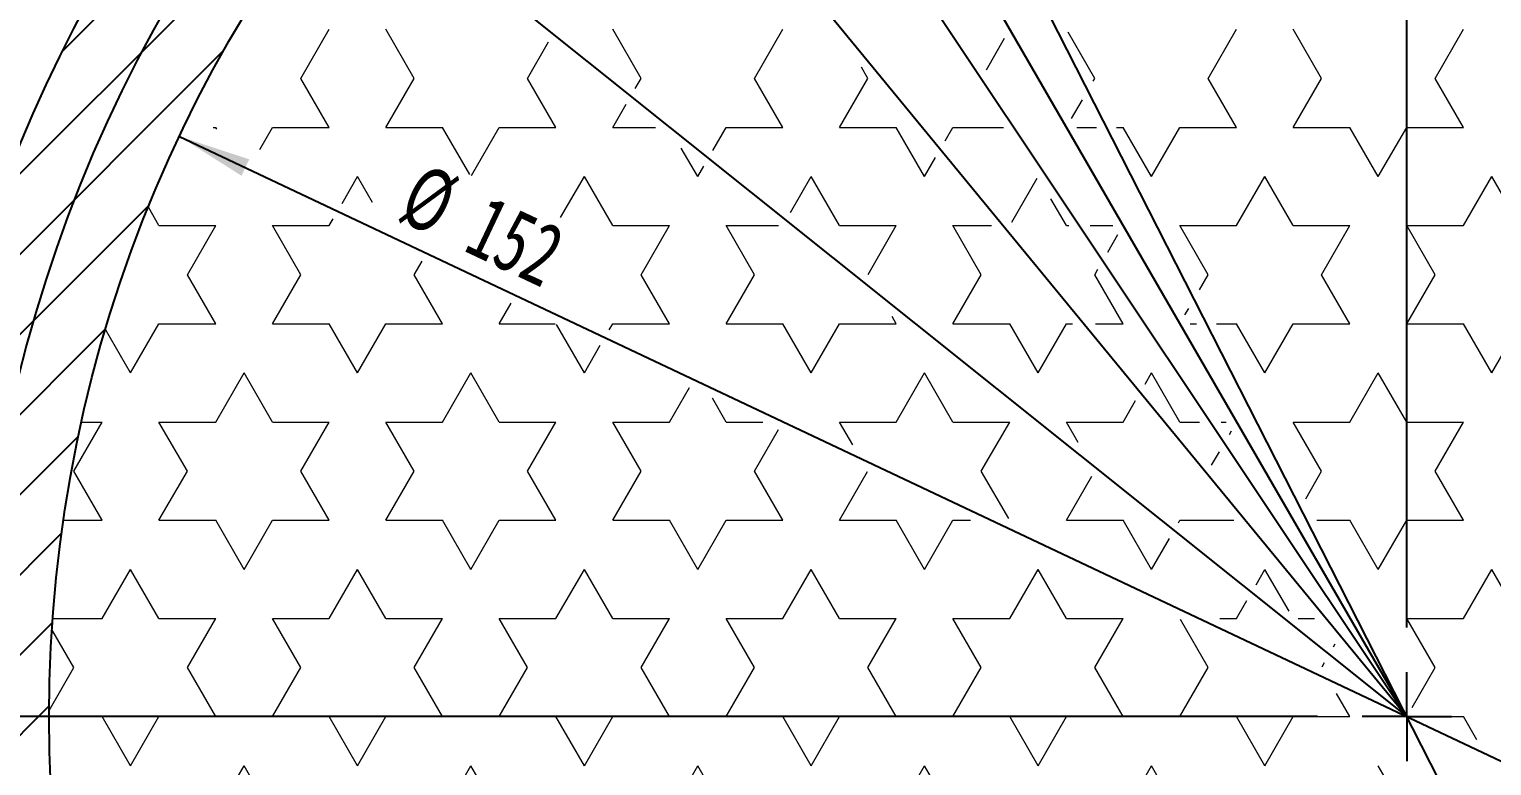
# Model space of a CAD drawing. Header units: millimetres. Extents: x 0 to 841, y 0 to 594.
# Drawn here: x 556.7 to 638.6, y 383.8 to 425.1 of the extents above; entities that cross this region are included whole.
import ezdxf

# ---------------------------------------------------------------- set-up
doc = ezdxf.new("R2010")
doc.units = ezdxf.units.MM
doc.layers.add('10', color=7, linetype='Continuous')
doc.styles.add('SLDTEXTSTYLE0', font='TXT', dxfattribs={"width": 0.7})
doc.dimstyles.new('SLDDIMSTYLE1', dxfattribs={"dimtxt": 3.5, "dimasz": 4.08, "dimexe": 0, "dimexo": 0.0625, "dimgap": 0.875, "dimtad": 2, "dimrnd": 1e-09, "dimzin": 12, "dimdsep": 46, "dimtxsty": 'SLDTEXTSTYLE0', "dimblk1": 'NONE', "dimsah": 1, "dimcen": 0, "dimadec": 0, "dimazin": 3, "dimtfac": 1, "dimtmove": 0, "dimatfit": 3, "dimldrblk": 'NONE', "dimfxl": 1, "dimfrac": 2, "dimtolj": 1, "dimtzin": 12, "dimarcsym": 0})
doc.dimstyles.new('SLDDIMSTYLE2', dxfattribs={"dimtxt": 3.5, "dimasz": 4.08, "dimexe": 0, "dimexo": 0.0625, "dimgap": 0.875, "dimtad": 2, "dimrnd": 1e-09, "dimzin": 12, "dimdsep": 46, "dimtxsty": 'SLDTEXTSTYLE0', "dimsah": 1, "dimcen": 0, "dimadec": 0, "dimazin": 3, "dimtfac": 1, "dimtofl": 0, "dimtmove": 0, "dimatfit": 3, "dimfxl": 1, "dimfrac": 2, "dimtolj": 1, "dimtzin": 12, "dimarcsym": 0})
doc.dimstyles.new('SLDDIMSTYLE7', dxfattribs={"dimtxt": 3.5, "dimasz": 4.08, "dimexe": 0, "dimexo": 0.0625, "dimgap": 0.875, "dimtad": 2, "dimrnd": 1e-09, "dimzin": 12, "dimdsep": 46, "dimtxsty": 'SLDTEXTSTYLE0', "dimsah": 1, "dimcen": 0, "dimadec": 0, "dimazin": 3, "dimtfac": 1, "dimtmove": 0, "dimatfit": 3, "dimfxl": 1, "dimfrac": 2, "dimtolj": 1, "dimtzin": 12, "dimarcsym": 0})
doc.dimstyles.new('SLDDIMSTYLE8', dxfattribs={"dimtxt": 3.5, "dimasz": 4.08, "dimexe": 0, "dimexo": 0.0625, "dimgap": 0.875, "dimtad": 2, "dimdec": 4, "dimzin": 12, "dimdsep": 46, "dimtxsty": 'SLDTEXTSTYLE0', "dimsah": 1, "dimcen": 0.09, "dimazin": 3, "dimtfac": 1, "dimtofl": 0, "dimtmove": 0, "dimatfit": 3, "dimfxl": 1, "dimfrac": 2, "dimtolj": 1, "dimtzin": 12, "dimarcsym": 0})

# ---------------------------------------------------------------- blocks, each defined once
blk = doc.blocks.new('SW_HATCH_5')
at = {"color": 0, "linetype": 'Continuous', "lineweight": 18}
for p, q in [((-87.3125000154, -35.7451985501), (-85.7250000154, -32.9955678931)), ((-80.9625000071, -35.7451985497), (-82.5500000071, -32.9955678927)), ((-68.2625000047, -35.7451985484), (-69.85000000470001, -32.9955678913)), ((-61.91250001069999, -35.74519855280001), (-60.32500001069999, -32.9955678958)), ((-48.9323899124, -35.2600336364), (-47.9136751401, -33.4955678924)), ((-42.8625, -35.7451985456), (-44.3516469818, -33.1659203132)), ((-36.5125000059, -35.7451985556), (-34.9250000059, -32.9955678986)), ((-30.1624999976, -35.7451985442), (-31.7499999976, -32.9955678872)), ((-23.8125000036, -35.7451985569), (-22.2250000036, -32.9955678999)), ((-74.612500013, -35.7451985515), (-73.4365725457, -33.7084324321)), ((-55.5625000024, -35.745198547), (-55.9227380183, -35.1212480006)), ((-85.7250000083, -38.4948292074), (-87.3125000083, -35.7451985504)), ((-82.5500000142, -38.4948292078), (-80.9625000142, -35.7451985508)), ((-73.0250000059, -38.4948292061), (-74.6125000059, -35.745198549)), ((-68.5868414617, -36.3069744223), (-68.2625000119, -35.74519855219999)), ((-60.3250000036, -38.4948292047), (-61.91250000359999, -35.7451985477)), ((-57.1500000095, -38.4948292105), (-55.5625000095, -35.7451985535)), ((-42.9559816201, -35.9071134581), (-42.8625000071, -35.7451985549)), ((-34.9249999988, -38.4948292019), (-36.5124999988, -35.7451985449)), ((-31.7500000047, -38.4948292133), (-30.1625000047, -35.7451985563)), ((-22.2249999964, -38.4948292006), (-23.8124999964, -35.7451985436)), ((-69.8500000119, -38.4948292092), (-69.09260045010001, -37.1829746866)), ((-44.1613248701, -37.9948292078), (-43.5522802075, -36.9399329081)), ((-92.2198304594, -38.4948292078), (-92.075, -38.4948292078)), ((-92.02059445350001, -38.5890623953), (-92.0750000095, -38.4948292081)), ((-89.6120963308, -39.7282162053), (-88.90000001540001, -38.4948292071)), ((-88.9, -38.4948292078), (-85.725, -38.4948292078)), ((-82.55, -38.4948292078), (-79.375, -38.4948292078)), ((-77.8483305911, -41.1390982016), (-79.3750000071, -38.4948292067)), ((-77.7527654794, -41.1842978885), (-76.20000001300001, -38.4948292085)), ((-76.2, -38.4948292078), (-73.025, -38.4948292078)), ((-69.85, -38.4948292078), (-67.4524824099, -38.4948292078)), ((-64.2428693661, -39.7815166769), (-63.5000000107, -38.4948292099)), ((-63.5, -38.4948292078), (-60.325, -38.4948292078)), ((-57.15, -38.4948292078), (-53.975, -38.4948292078)), ((-52.3875000024, -41.244459861), (-53.97500000239999, -38.494829204)), ((-51.2364162938, -39.2507243909), (-50.8000000083, -38.4948292112)), ((-50.8, -38.4948292078), (-47.9792203525, -38.4948292078)), ((-43.87264973560001, -38.4948292078), (-42.7606122032, -38.4948292078)), ((-41.6384585391, -38.4948292078), (-41.275, -38.4948292078)), ((-39.6875, -41.2444598596), (-41.275, -38.4948292026)), ((-39.6875000059, -41.2444598696), (-38.1000000059, -38.4948292126)), ((-38.1, -38.4948292078), (-34.925, -38.4948292078)), ((-31.75, -38.4948292078), (-28.575, -38.4948292078)), ((-26.9874999976, -41.2444598583), (-28.5749999976, -38.4948292013)), ((-26.9875000036, -41.244459871), (-25.4000000036, -38.494829214)), ((-25.4, -38.4948292078), (-22.225, -38.4948292078)), ((-65.0875000047, -41.2444598624), (-66.0078962244, -39.6502868469)), ((-65.0875000107, -41.2444598669), (-64.7486283545, -40.6575169412)), ((-52.3875000083, -41.2444598682), (-51.7705647038, -40.1758965759)), ((-85.0044290548, -42.7460250097), (-84.1375000142, -41.2444598648)), ((-83.3013951017, -42.6926360431), (-84.1375000083, -41.2444598644)), ((-72.7648264862, -43.54345675810001), (-71.4375000119, -41.2444598662)), ((-69.8500000059, -43.9940905201), (-71.4375000059, -41.2444598631)), ((-59.8988972705, -43.25605893149999), (-58.7375000095, -41.2444598676)), ((-57.1500000036, -43.9940905187), (-58.7375000036, -41.2444598617)), ((-47.5073462225, -43.7903081933), (-46.0886591634, -41.3330701269)), ((-34.9250000047, -43.9940905273), (-33.3375000047, -41.24445987030001)), ((-31.7499999988, -43.99409051600001), (-33.3374999988, -41.244459859)), ((-22.2250000024, -43.9940905287), (-20.6375000024, -41.2444598717)), ((-19.0499999964, -43.9940905146), (-20.6374999964, -41.2444598576)), ((-44.4500000012, -43.99409051729999), (-45.3207453397, -42.4859153507)), ((-95.25000001069999, -43.9940905228), (-95.8438288772, -42.965548755)), ((-95.25, -43.99409052319999), (-92.075, -43.99409052319999)), ((-93.66250001540001, -46.7437211782), (-92.07500001540001, -43.9940905211)), ((-88.9, -43.99409052319999), (-85.725, -43.99409052319999)), ((-87.31250000950001, -46.7437211792), (-88.9000000095, -43.9940905221)), ((-85.7250000142, -43.9940905218), (-85.506106782, -43.6149563222)), ((-69.85, -43.99409052319999), (-66.675, -43.99409052319999)), ((-68.2625000107, -46.7437211809), (-66.6750000107, -43.99409052390001)), ((-63.5, -43.99409052319999), (-60.5771486392, -43.99409052319999)), ((-61.9125000047, -46.7437211764), (-63.50000000470001, -43.9940905194)), ((-57.15, -43.99409052319999), (-53.975, -43.99409052319999)), ((-55.554925175, -46.7306011861), (-53.9750000083, -43.9940905253)), ((-50.8, -43.99409052319999), (-48.6340849306, -43.99409052319999)), ((-49.2125000024, -46.743721175), (-50.8000000024, -43.994090518)), ((-44.45, -43.99409052319999), (-44.3161451211, -43.99409052319999)), ((-43.11460719270001, -43.99409052319999), (-41.8523502731, -43.99409052319999)), ((-38.1, -43.99409052319999), (-34.925, -43.99409052319999)), ((-36.5125, -46.7437211737), (-38.1, -43.9940905167)), ((-31.75, -43.99409052319999), (-28.575, -43.99409052319999)), ((-30.1625000036, -46.743721185), (-28.5750000036, -43.994090528)), ((-25.4, -43.99409052319999), (-22.225, -43.99409052319999)), ((-23.8124999976, -46.74372117229999), (-25.3999999976, -43.99409051529999)), ((-42.129151593, -45.47352447279999), (-41.5636751385, -44.49409052319999)), ((-80.962500013, -46.7437211795), (-80.5181677888, -45.9741151917)), ((-42.8625000059, -46.74372118359999), (-42.6870400038, -46.43981554520001)), ((-92.0750000107, -49.4933518369), (-93.6625000107, -46.7437211798)), ((-88.9000000142, -49.4933518359), (-87.3125000142, -46.7437211788)), ((-79.3750000083, -49.4933518355), (-80.9625000083, -46.7437211785)), ((-66.6750000059, -49.4933518341), (-68.2625000059, -46.7437211771)), ((-63.5000000095, -49.4933518386), (-61.9125000095, -46.7437211816)), ((-50.8000000071, -49.49335184), (-49.2125000071, -46.74372118300001)), ((-41.2750000012, -49.49335183140001), (-42.8625000012, -46.74372117439999)), ((-37.0046046488, -47.5960714305), (-36.51250000469999, -46.7437211843)), ((-28.5749999988, -49.49335183), (-30.1624999988, -46.743721173)), ((-25.4000000024, -49.49335184270001), (-23.8125000024, -46.7437211857)), ((-76.2000000119, -49.4933518372), (-75.53022879560001, -48.3332740612)), ((-53.97500000359999, -49.49335183270001), (-54.2094012318, -49.087356996)), ((-37.8113248686, -48.9933518386), (-37.6009032363, -48.6288908804)), ((-96.8375000119, -52.2429824946), (-98.2420777657, -49.8101824617)), ((-96.83750001540001, -52.2429824922), (-95.2500000154, -49.4933518352)), ((-95.25, -49.4933518386), (-92.075, -49.4933518386)), ((-88.9, -49.4933518386), (-85.725, -49.4933518386)), ((-84.1375000095, -52.2429824932), (-85.7250000095, -49.4933518362)), ((-84.13750001300001, -52.2429824936), (-82.550000013, -49.4933518365)), ((-82.55, -49.4933518386), (-79.375, -49.4933518386)), ((-76.2, -49.4933518386), (-73.0774914002, -49.4933518386)), ((-71.4375000071, -52.24298249180001), (-73.00528161310001, -49.5275050951)), ((-70.0406120752, -49.8235016183), (-69.8500000107, -49.4933518379)), ((-69.85, -49.4933518386), (-66.675, -49.4933518386)), ((-63.5, -49.4933518386), (-60.325, -49.4933518386)), ((-58.7375000047, -52.2429824904), (-60.3250000047, -49.4933518334)), ((-58.7375000083, -52.2429824963), (-57.1500000083, -49.4933518393)), ((-57.15, -49.4933518386), (-53.975, -49.4933518386)), ((-50.8, -49.4933518386), (-47.625, -49.4933518386)), ((-46.03750000239999, -52.2429824891), (-47.6250000024, -49.4933518321)), ((-46.0375000059, -52.24298249770001), (-44.4500000059, -49.49335184069999)), ((-44.45, -49.4933518386), (-44.1166816448, -49.4933518386)), ((-42.8225446419, -49.4933518386), (-41.275, -49.4933518386)), ((-37.522649734, -49.4933518386), (-37.1607670795, -49.4933518386)), ((-36.0386134154, -49.4933518386), (-34.925, -49.4933518386)), ((-33.3375, -52.2429824877), (-34.925, -49.4933518307)), ((-33.3375000036, -52.24298249899999), (-31.7500000036, -49.493351842)), ((-31.75, -49.4933518386), (-28.575, -49.4933518386)), ((-25.4, -49.4933518386), (-22.225, -49.4933518386)), ((-20.6374999976, -52.2429824863), (-22.2249999976, -49.4933518293)), ((-20.6375000012, -52.2429825004), (-19.0500000012, -49.4933518434)), ((-71.43750001069999, -52.2429824949), (-70.54228980239999, -50.69243293069999)), ((-92.0750000142, -54.9926131499), (-90.4875000142, -52.2429824929)), ((-88.9000000107, -54.9926131509), (-90.4875000107, -52.2429824939)), ((-79.3750000119, -54.9926131513), (-77.7875000119, -52.2429824942)), ((-76.2000000083, -54.9926131495), (-77.7875000083, -52.2429824925)), ((-53.9750000071, -54.992613154), (-52.3875000071, -52.242982497)), ((-50.8000000036, -54.9926131468), (-52.3875000036, -52.24298248979999)), ((-40.04920608, -52.86947579810001), (-39.6875000047, -52.2429824984)), ((-38.1000000012, -54.9926131454), (-39.6875000012, -52.2429824884)), ((-28.5750000024, -54.9926131567), (-26.9875000024, -52.24298249970001)), ((-25.3999999988, -54.992613144), (-26.9874999988, -52.242982487)), ((-66.6750000095, -54.9926131526), (-65.5543508092, -53.0515918003)), ((-63.5000000059, -54.99261314810001), (-64.26990421010001, -53.6590999496)), ((-41.2750000047, -54.9926131554), (-40.5833544901, -53.79464798310001)), ((-100.0125000154, -57.7422438062), (-98.42500001540002, -54.9926131492)), ((-99.5877558959, -54.992613154), (-98.425, -54.992613154)), ((-95.25, -54.992613154), (-92.075, -54.992613154)), ((-93.66250001190001, -57.74224380859999), (-95.2500000119, -54.9926131516)), ((-88.9, -54.992613154), (-85.725, -54.992613154)), ((-87.31250001299999, -57.7422438076), (-85.725000013, -54.99261315060001)), ((-82.55, -54.992613154), (-79.375, -54.992613154)), ((-80.9625000095, -57.7422438072), (-82.5500000095, -54.99261315020001)), ((-76.2, -54.992613154), (-73.025, -54.992613154)), ((-74.6125000107, -57.74224380899999), (-73.0250000107, -54.9926131519)), ((-68.2625000071, -57.7422438058), (-69.85000000710001, -54.9926131488)), ((-69.85, -54.992613154), (-66.675, -54.992613154)), ((-63.5, -54.992613154), (-61.4504745413, -54.992613154)), ((-61.9125000083, -57.7422438103), (-60.56641181600001, -55.4107506698)), ((-56.413114995, -56.2689354237), (-57.1500000047, -54.9926131475)), ((-57.15, -54.992613154), (-53.975, -54.992613154)), ((-50.8, -54.992613154), (-47.625, -54.992613154)), ((-49.2125000059, -57.7422438117), (-47.6250000059, -54.9926131547)), ((-43.7845787125, -56.1451566286), (-44.4500000024, -54.9926131461)), ((-44.45, -54.992613154), (-41.275, -54.992613154)), ((-38.1, -54.992613154), (-36.9899946584, -54.992613154)), ((-35.7884567299, -54.992613154), (-35.5023502716, -54.992613154)), ((-35.3259132737, -55.6870153093), (-35.213675137, -55.492613154)), ((-30.1625, -57.7422438017), (-31.75, -54.9926131447)), ((-31.75, -54.992613154), (-28.575, -54.992613154)), ((-25.4, -54.992613154), (-22.225, -54.992613154)), ((-23.8125000012, -57.7422438144), (-22.2250000012, -54.9926131574)), ((-36.3201360087, -57.4090596005), (-35.8838016844, -56.6533063817)), ((-98.42500001299999, -60.4918744663), (-100.012500013, -57.7422438093)), ((-95.2500000142, -60.4918744639), (-93.6625000142, -57.74224380689999)), ((-85.7250000107, -60.4918744649), (-87.31250001069999, -57.7422438079)), ((-82.5500000119, -60.4918744653), (-80.96250001189999, -57.7422438083)), ((-73.0250000083, -60.4918744635), (-74.6125000083, -57.7422438065)), ((-69.8500000095, -60.4918744667), (-68.2625000095, -57.7422438096)), ((-60.3250000059, -60.4918744622), (-61.9125000059, -57.7422438052)), ((-57.1500000071, -60.491874468), (-55.57847282279999, -57.7699095393)), ((-47.677737592, -60.40053027819999), (-49.2125000036, -57.7422438038)), ((-44.4500000047, -60.4918744694), (-43.0287678766, -58.0302282141)), ((-31.0532276775, -59.2850294029), (-30.1625000024, -57.7422438138)), ((-22.2249999988, -60.49187445810001), (-23.8124999988, -57.7422438011)), ((-100.5999501326, -60.4918744694), (-98.425, -60.4918744694)), ((-95.25, -60.4918744694), (-92.075, -60.4918744694)), ((-90.48750001190001, -63.2415051226), (-92.0750000119, -60.49187446560001)), ((-90.48750001299999, -63.2415051216), (-88.900000013, -60.4918744646)), ((-88.9, -60.4918744694), (-85.725, -60.4918744694)), ((-82.55, -60.4918744694), (-79.375, -60.4918744694)), ((-77.7875000095, -63.2415051212), (-79.3750000095, -60.4918744642)), ((-77.7875000107, -63.241505123), (-76.2000000107, -60.49187446600001)), ((-76.2, -60.4918744694), (-73.025, -60.4918744694)), ((-69.85, -60.4918744694), (-66.675, -60.4918744694)), ((-65.0875000071, -63.2415051199), (-66.6750000071, -60.4918744629)), ((-65.0875000083, -63.24150512439999), (-63.5000000083, -60.49187446729999)), ((-63.5, -60.4918744694), (-60.325, -60.4918744694)), ((-57.15, -60.4918744694), (-53.975, -60.4918744694)), ((-52.3875000047, -63.2415051185), (-53.9750000047, -60.4918744615)), ((-52.3875000059, -63.24150512569999), (-50.8000000059, -60.4918744687)), ((-50.8, -60.4918744694), (-49.8234576823, -60.4918744694)), ((-44.45, -60.4918744694), (-41.275, -60.4918744694)), ((-39.6875000024, -63.2415051171), (-41.2750000024, -60.4918744601)), ((-38.1790367926, -60.6287702043), (-38.1000000036, -60.4918744701)), ((-38.1, -60.4918744694), (-35.0818750731, -60.4918744694)), ((-30.4387682917, -60.4918744694), (-28.575, -60.4918744694)), ((-26.9875, -63.2415051158), (-28.575, -60.4918744588)), ((-26.9875000012, -63.2415051285), (-25.4000000012, -60.4918744715)), ((-25.4, -60.4918744694), (-22.225, -60.4918744694)), ((-39.6875000036, -63.2415051271), (-38.684795781, -61.50477046859999)), ((-98.4250000142, -65.991135778), (-96.8375000142, -63.2415051209)), ((-95.25000001299999, -65.9911357803), (-96.837500013, -63.2415051233)), ((-85.7250000119, -65.99113577930001), (-84.1375000119, -63.2415051223)), ((-82.5500000107, -65.9911357789), (-84.1375000107, -63.2415051219)), ((-73.0250000095, -65.99113578069999), (-71.4375000095, -63.2415051237)), ((-69.8500000083, -65.99113577760001), (-71.4375000083, -63.2415051206)), ((-60.3250000071, -65.9911357821), (-58.7375000071, -63.241505125)), ((-57.1500000059, -65.9911357762), (-58.7375000059, -63.2415051192)), ((-47.62500000470001, -65.9911357834), (-46.0375000047, -63.2415051264)), ((-44.4500000036, -65.9911357748), (-46.03750000359999, -63.2415051178)), ((-33.835064697, -64.1033124589), (-33.3375000024, -63.2415051278)), ((-31.98608372, -65.5822267777), (-33.3375000012, -63.24150511649999)), ((-22.225, -65.9911357862), (-20.6375, -63.2415051292)), ((-19.0499999988, -65.9911357721), (-20.6374999988, -63.2415051151)), ((-34.9250000024, -65.9911357848), (-34.3408236854, -64.9793127232)), ((-101.2007791846, -65.9911357848), (-98.425, -65.9911357848)), ((-95.25, -65.9911357848), (-92.075, -65.9911357848)), ((-93.662500013, -68.7407664357), (-92.075000013, -65.9911357786)), ((-88.9, -65.9911357848), (-85.725, -65.9911357848)), ((-87.3125000119, -68.7407664366), (-88.9000000119, -65.9911357796)), ((-82.55, -65.9911357848), (-79.375, -65.9911357848)), ((-80.9625000107, -68.740766437), (-79.37500001069999, -65.99113578)), ((-76.2, -65.9911357848), (-73.025, -65.9911357848)), ((-74.6125000095, -68.7407664353), (-76.2000000095, -65.9911357783)), ((-69.85, -65.9911357848), (-66.675, -65.9911357848)), ((-68.2625000083, -68.7407664384), (-66.6750000083, -65.9911357814)), ((-63.5, -65.9911357848), (-60.325, -65.9911357848)), ((-61.9125000071, -68.7407664339), (-63.5000000071, -65.9911357769)), ((-57.15, -65.9911357848), (-53.975, -65.9911357848)), ((-55.5625000059, -68.7407664398), (-53.9750000059, -65.9911357827)), ((-50.8, -65.9911357848), (-47.625, -65.9911357848)), ((-49.2125000047, -68.7407664325), (-50.8000000047, -65.9911357755)), ((-44.45, -65.9911357848), (-41.275, -65.9911357848)), ((-42.8625000036, -68.74076644109999), (-41.2750000036, -65.9911357841)), ((-36.5125000024, -68.7407664312), (-38.063772001, -66.0538845131)), ((-35.8575928946, -65.9911357848), (-34.925, -65.9911357848)), ((-31.4748539848, -65.9911357848), (-30.5644717873, -65.9911357848)), ((-25.4, -65.9911357848), (-22.225, -65.9911357848)), ((-23.8125, -68.74076642979999), (-25.4, -65.99113577279999)), ((-100.0125000142, -68.74076643800001), (-101.2430947789, -66.6093137821)), ((-29.4910926014, -67.5778547135), (-29.3961442763, -67.4133993903)), ((-101.3992042271, -71.1426085867), (-100.0125000142, -68.740766435)), ((-92.075000013, -71.49039709430001), (-93.662500013, -68.7407664373)), ((-88.9000000119, -71.4903970934), (-87.3125000119, -68.7407664363)), ((-79.37500001069999, -71.490397093), (-80.9625000107, -68.740766436)), ((-76.2000000095, -71.4903970947), (-74.6125000095, -68.7407664377)), ((-66.6750000083, -71.4903970916), (-68.2625000083, -68.7407664346)), ((-63.5000000071, -71.4903970961), (-61.9125000071, -68.7407664391)), ((-53.9750000059, -71.4903970902), (-55.5625000059, -68.7407664332)), ((-50.8000000047, -71.4903970975), (-49.2125000047, -68.7407664404)), ((-41.2750000036, -71.4903970889), (-42.8625000036, -68.7407664319)), ((-38.10000000239999, -71.4903970988), (-36.5125000024, -68.7407664418)), ((-30.1371001296, -68.6967725744), (-29.9968515898, -68.45385497779999)), ((-25.1018507063, -70.97398737520001), (-23.8125, -68.7407664432)), ((-28.5750000012, -71.4903970875), (-29.328394598, -70.1854793677)), ((-101.4, -71.4903971002), (-98.425, -71.4903971002)), ((-96.8375000142, -74.240027752), (-98.4250000142, -71.490397095)), ((-96.837500013, -74.2400277497), (-95.25000001299999, -71.49039709270001)), ((-95.25, -71.4903971002), (-92.075, -71.4903971002)), ((-88.9, -71.4903971002), (-85.725, -71.4903971002)), ((-84.1375000119, -74.2400277507), (-85.7250000119, -71.4903970937)), ((-84.1375000107, -74.2400277511), (-82.5500000107, -71.490397094)), ((-82.55, -71.4903971002), (-79.375, -71.4903971002)), ((-76.2, -71.4903971002), (-73.025, -71.4903971002)), ((-71.4375000095, -74.2400277493), (-73.0250000095, -71.4903970923)), ((-71.4375000083, -74.2400277524), (-69.8500000083, -71.4903970954)), ((-69.85, -71.4903971002), (-66.675, -71.4903971002)), ((-63.5, -71.4903971002), (-60.325, -71.4903971002)), ((-58.7375000071, -74.2400277479), (-60.3250000071, -71.4903970909)), ((-58.7375000059, -74.2400277538), (-57.1500000059, -71.49039709680001)), ((-57.15, -71.4903971002), (-53.975, -71.4903971002)), ((-50.8, -71.4903971002), (-47.625, -71.4903971002)), ((-46.0375000047, -74.24002774659999), (-47.62500000470001, -71.4903970896)), ((-46.03750000359999, -74.2400277552), (-44.4500000036, -71.4903970981)), ((-44.45, -71.4903971002), (-41.275, -71.4903971002)), ((-38.1, -71.4903971002), (-34.925, -71.4903971002)), ((-33.3375000024, -74.24002774520001), (-34.9250000024, -71.4903970882)), ((-33.3375000012, -74.2400277565), (-31.7500000012, -71.4903970995)), ((-31.75, -71.4903971002), (-28.575, -71.4903971002)), ((-24.2305760356, -71.4903971002), (-22.225, -71.4903971002)), ((-21.4716053829, -72.7953148418), (-22.225, -71.4903970868)), ((-92.0750000119, -76.9896584074), (-90.48750001190001, -74.2400277504)), ((-88.900000013, -76.9896584084), (-90.48750001299999, -74.2400277514)), ((-79.3750000095, -76.9896584088), (-77.7875000095, -74.2400277517)), ((-76.2000000107, -76.989658407), (-77.7875000107, -74.24002775)), ((-66.6750000071, -76.9896584101), (-65.0875000071, -74.24002775310001)), ((-63.5000000083, -76.98965840560001), (-65.0875000083, -74.2400277486)), ((-53.9750000047, -76.9896584115), (-52.3875000047, -74.2400277545)), ((-50.8000000059, -76.9896584043), (-52.3875000059, -74.24002774729999)), ((-41.2750000024, -76.9896584129), (-39.6875000024, -74.2400277558)), ((-38.1000000036, -76.9896584029), (-39.6875000036, -74.24002774590001)), ((-25.4000000012, -76.9896584015), (-26.9875000012, -74.2400277445))]:
    blk.add_line(p, q, dxfattribs=at)
blk = doc.blocks.new('_D_13')
at = {"layer": '10', "color": 7, "transparency": 16777216}
for q in [(559.2917475371, 532.9825956485), (688.2693057388001, 279.6608409562)]:
    blk.add_line((579.3761527633001, 493.5352929954), q, dxfattribs=at)
blk.add_solid([(579.3761527633001, 493.5352929954), (577.9776700862001, 497.4016491872), (577.0722682392, 496.9406681729)], dxfattribs=at)
at = {"layer": '10', "color": 7, "transparency": 16777216, "char_height": 3.5, "attachment_point": 1, "rotation": 296.98270153916815, "style": 'SLDTEXTSTYLE0'}
for s, insert in [('%%c', (563.3249088153, 535.0360603978)), ('240', (565.1788350493, 531.3626664708))]:
    blk.add_mtext(s, dxfattribs=dict(at, insert=insert))
blk = doc.blocks.new('_None')
blk = doc.blocks.new('_D_14')
at = {"layer": '10', "color": 7, "transparency": 16777216}
for q in [(548.7880940336, 514.2579293542), (633.8227292509999, 386.5980669758)]:
    blk.add_line((571.732677872, 479.8119367579), q, dxfattribs=at)
blk.add_solid([(571.732677872, 479.8119367579), (569.8936174811, 483.4892076044), (569.0480345195, 482.9259621383)], dxfattribs=at)
at = {"layer": '10', "color": 7, "transparency": 16777216, "insert": (552.5428757587, 516.7590012523), "char_height": 3.5, "attachment_point": 1, "rotation": 303.6677086999289, "style": 'SLDTEXTSTYLE0'}
blk.add_mtext('R112', dxfattribs=at)
blk = doc.blocks.new('_D_15')
at = {"layer": '10', "color": 7, "transparency": 16777216}
for q in [(569.3412972945, 465.09454424), (633.8227292509999, 386.5980669758)]:
    blk.add_line((580.503539968, 451.5061870703), q, dxfattribs=at)
blk.add_solid([(580.503539968, 451.5061870703), (578.3062903576999, 454.9813213339), (577.5212111908, 454.3364130445)], dxfattribs=at)
at = {"layer": '10', "color": 7, "transparency": 16777216, "insert": (572.8271898835, 467.9580529427), "char_height": 3.5, "attachment_point": 1, "rotation": 309.40161198407424, "style": 'SLDTEXTSTYLE0'}
blk.add_mtext('R84', dxfattribs=at)
blk = doc.blocks.new('_D_16')
at = {"layer": '10', "color": 7, "transparency": 16777216}
blk.add_line((565.1197528412, 419.0926978004), (702.5257056608999, 354.1034361512), dxfattribs=at)
for points in [[(565.1197528412, 419.0926978004), (568.5908169371, 416.8890240402), (569.025218844, 417.8074743564)], [(702.5257056608999, 354.1034361512), (699.0546415649001, 356.3071099115), (698.6202396581, 355.3886595952)]]:
    blk.add_solid(points, dxfattribs=at)
at = {"layer": '10', "color": 7, "transparency": 16777216, "char_height": 3.5, "attachment_point": 1, "rotation": 334.6871299509808, "style": 'SLDTEXTSTYLE0'}
for s, insert in [('%%c', (578.7113708783, 417.6672652419)), ('152', (582.4247576641001, 415.8948025474))]:
    blk.add_mtext(s, dxfattribs=dict(at, insert=insert))
blk = doc.blocks.new('_D_17')
at = {"layer": '10', "color": 7, "transparency": 16777216}
for q in [(554.5055149978, 523.9795119773), (633.8227292509999, 386.5980669758)]:
    blk.add_line((575.8227292509999, 487.0570138148), q, dxfattribs=at)
blk.add_solid([(575.8227292509999, 487.0570138148), (574.2226701561, 490.8443974622), (573.3427883459, 490.3363974622)], dxfattribs=at)
at = {"layer": '10', "color": 7, "transparency": 16777216, "insert": (558.4126124703, 526.2352757548), "char_height": 3.5, "attachment_point": 1, "rotation": 299.99999999999983, "style": 'SLDTEXTSTYLE0'}
blk.add_mtext('R116', dxfattribs=at)
blk = doc.blocks.new('_D_18')
at = {"layer": '10', "color": 7, "transparency": 16777216}
blk.add_line((571.3487669465001, 436.5680983344), (633.8227292509999, 386.5980669758), dxfattribs=at)
blk.add_arc((633.8227292509999, 386.5980669758), 80, 131.9919715756, 142.7773986835, dxfattribs=at)
blk.add_solid([(571.3487669465001, 436.5680983344), (574.2176293249, 433.6229170744), (574.8522487232, 434.4163363957)], dxfattribs=at)
at = {"layer": '10', "color": 7, "transparency": 16777216, "insert": (584.3388504736, 431.9538106633), "char_height": 3.5, "attachment_point": 1, "rotation": 321.3453024993277, "style": 'SLDTEXTSTYLE0'}
blk.add_mtext('R80', dxfattribs=at)
blk = doc.blocks.new('_D_19')
at = {"layer": '10', "color": 7, "transparency": 16777216}
for p, q in [((596.7162246893, 486.6335972599), (585.7442321115, 513.1223305476)), ((730.7967920762, 431.0956077976), (757.2855253639, 442.0676003754))]:
    blk.add_line(p, q, dxfattribs=at)
blk.add_arc((635.9875136516, 391.8243188353), 129.2920217883139, 22.5, 112.5, dxfattribs=at)
for points in [[(586.5095989762, 511.2745714825), (590.4901612678, 512.3039343161), (590.1162081616001, 513.248611549)], [(755.4377662988, 441.3022335107), (754.2833656041, 445.2483484401), (753.3509531495, 444.8447855399)]]:
    blk.add_solid(points, dxfattribs=at)
at = {"layer": '10', "color": 7, "transparency": 16777216, "insert": (680.0479506336, 518.2027297772), "char_height": 3.5, "attachment_point": 1, "rotation": 339.4682983773951, "style": 'SLDTEXTSTYLE0'}
blk.add_mtext('90°', dxfattribs=at)
blk = doc.blocks.new('SW_CENTERMARKSYMBOL_5')
at = {"layer": '10', "color": 0}
for p, q in [((0, 5), (0, 122.5)), ((0, 0), (0, 2.5)), ((-5, 0), (-122.5, 0)), ((0, 0), (-2.5, 0)), ((0, 0), (0, -2.5)), ((0, 0), (2.5, 0))]:
    blk.add_line(p, q, dxfattribs=at)
blk = doc.blocks.new('SW_CENTERMARKSYMBOL_6')
at = {"layer": '10', "color": 0}
for p, q in [((82.0243866176, -77.0243866176), (82.0243866176, 31.1067796692)), ((82.0243866176, -82.0243866176), (82.0243866176, -79.5243866176)), ((77.0243866176, -82.0243866176), (-31.1067796692, -82.0243866176)), ((82.0243866176, -82.0243866176), (79.5243866176, -82.0243866176)), ((82.0243866176, -82.0243866176), (82.0243866176, -84.5243866176)), ((82.0243866176, -82.0243866176), (84.5243866176, -82.0243866176))]:
    blk.add_line(p, q, dxfattribs=at)
blk.add_arc((82.0243866176, -82.0243866176), 116, 137.4696456687, 7.530354331300001, dxfattribs=at)
blk = doc.blocks.new('SW_CENTERMARKSYMBOL_7')
at = {"layer": '10', "color": 0}
for p, q in [((56.5685424949, -51.5685424949), (56.5685424949, 19.841820106)), ((56.5685424949, -56.5685424949), (56.5685424949, -54.0685424949)), ((51.5685424949, -56.5685424949), (-19.841820106, -56.5685424949)), ((56.5685424949, -56.5685424949), (54.0685424949, -56.5685424949)), ((56.5685424949, -56.5685424949), (56.5685424949, -59.0685424949)), ((56.5685424949, -56.5685424949), (59.0685424949, -56.5685424949))]:
    blk.add_line(p, q, dxfattribs=at)
blk.add_arc((56.5685424949, -56.5685424949), 80.00000000000003, 138.5809862196, 41.41901378040001, dxfattribs=at)

msp = doc.modelspace()

# ---------------------------------------------------------------- hatches: boundary and pattern name
at = {"layer": '10'}
h = msp.add_hatch(dxfattribs=at)
h.set_pattern_fill('ANSI31', style=0)
h.set_pattern_definition([(45, (0, 0), (-2.245064030267288, 2.245064030267288), [])])
edge = h.paths.add_edge_path(flags=0)
edge.add_arc((633.8227292510178, 386.5980669758034), 120, 0, 360)
edge = h.paths.add_edge_path(flags=0)
edge.add_arc((728.8833749143378, 435.7150054601261), 5.000000000000004, -67.50000000000068, 27.324971948592918, ccw=False)
edge.add_line((730.7967920761632, 431.0956077975696), (714.0957764992801, 424.1778206402201))
edge.add_arc((712.1823593374547, 428.7972183027766), 5.000000000000012, 208.3038757642752, 292.49999999999994, ccw=False)
edge.add_arc((633.8227292510178, 386.5980669758034), 83.99999999999999, 28.30387576427375, 106.6961242357264)
edge.add_arc((608.2534095092486, 471.8459988448122), 5.000000000000012, 202.4999999999993, 286.6961242357269, ccw=False)
edge.add_line((603.6340118466921, 469.9325816829868), (596.7162246893429, 486.63359725987))
edge.add_arc((601.3356223518994, 488.5470144216954), 4.999999999999992, 107.67502805140421, 202.4999999999993, ccw=False)
edge.add_arc((633.8227292510178, 386.5980669758034), 112, 27.324971948593088, 107.6750280514054, ccw=False)
edge = h.paths.add_edge_path(flags=0)
edge.add_arc((633.8227292510178, 386.5980669758034), 112, 117.32497194859329, 197.6750280514064, ccw=False)
edge.add_arc((584.7057907666947, 481.6587126391232), 5.00000000000001, 22.500000000000227, 117.32497194859221, ccw=False)
edge.add_line((589.3251884292513, 483.5721298009486), (596.2429755866008, 466.8711142240656))
edge.add_arc((591.6235779240443, 464.9576970622401), 5.000000000000012, -61.69612423572619, 22.49999999999909, ccw=False)
edge.add_arc((633.8227292510178, 386.5980669758034), 83.99999999999999, 118.303875764274, 196.6961242357274)
edge.add_arc((548.574797382009, 361.0287472340339), 5.000000000000012, -67.50000000000068, 16.696124235726302, ccw=False)
edge.add_line((550.4882145438345, 356.4093495714775), (533.7871989669513, 349.4915624141282))
edge.add_arc((531.8737818051259, 354.1109600766846), 5.000000000000001, 197.6750280514065, 292.5000000000002, ccw=False)
edge = h.paths.add_edge_path(flags=0)
edge.add_arc((690.3912717459416, 330.0295244808796), 1.7, 0, 360)
edge = h.paths.add_edge_path(flags=0)
edge.add_arc((713.8227292510178, 386.5980669758034), 1.699999999999993, 0, 360)
edge = h.paths.add_edge_path(flags=0)
edge.add_arc((690.3912717459416, 443.1666094707272), 1.7, 0, 360)
edge = h.paths.add_edge_path(flags=0)
edge.add_arc((633.8227292510178, 466.5980669758034), 1.699999999999999, 0, 360)
edge = h.paths.add_edge_path(flags=0)
edge.add_arc((577.254186756094, 443.1666094707272), 1.7, 0, 360)
edge = h.paths.add_edge_path(flags=0)
edge.add_arc((553.8227292510178, 386.5980669758034), 1.699999999999993, 0, 360)
edge = h.paths.add_edge_path(flags=0)
edge.add_arc((577.254186756094, 330.0295244808796), 1.7, 0, 360)
edge = h.paths.add_edge_path(flags=0)
edge.add_arc((633.8227292510178, 306.5980669758034), 1.699999999999999, 0, 360)
edge = h.paths.add_edge_path(flags=0)
edge.add_arc((541.4347759998889, 348.329723739295), 1.524999999999995, 0, 360)
edge = h.paths.add_edge_path(flags=0)
edge.add_arc((748.0604286004341, 406.7412555851665), 1.524999999999984, 0, 360)
edge = h.paths.add_edge_path(flags=0)
edge.add_arc((653.9659178603811, 272.3603676263871), 1.524999999999995, 0, 360)
edge = h.paths.add_edge_path(flags=0)
edge.add_arc((633.8227292510178, 386.5980669758034), 76, 0, 360)
h.paths.add_polyline_path([(631.2868308661556, 499.0980669758034), (624.35862763588, 499.0980669758034), (627.8227292510178, 505.0980669758034)], flags=0)
edge = h.paths.add_edge_path(flags=0)
edge.add_arc((682.9396677353408, 291.5374213124837), 5.00000000000001, 202.5000000000011, 297.32497194859303, ccw=False)
edge.add_line((678.3202700727843, 289.6240041506582), (671.4024829154347, 306.3250197275412))
edge.add_arc((676.0218805779913, 308.2384368893667), 5.000000000000008, 118.3038757642741, 202.4999999999999, ccw=False)
edge.add_arc((633.8227292510178, 386.5980669758034), 83.99999999999999, 298.3038757642748, 376.6961242357273)
edge.add_arc((719.0706611200266, 412.1673867175729), 5.000000000000012, 112.4999999999994, 196.6961242357277, ccw=False)
edge.add_line((717.1572439582011, 416.7867843801293), (733.8582595350842, 423.7045715374786))
edge.add_arc((735.7716766969098, 419.0851738749222), 5.000000000000001, 17.67502805140498, 112.4999999999994, ccw=False)
edge.add_arc((633.8227292510178, 386.5980669758034), 112, -62.675028051406684, 17.675028051405604, ccw=False)
edge = h.paths.add_edge_path(flags=0)
edge.add_arc((659.3920489927864, 301.3501351067944), 5.000000000000017, 22.499999999998693, 106.6961242357261, ccw=False)
edge.add_line((664.0114466553429, 303.2635522686198), (670.9292338126919, 286.5625366917366))
edge.add_arc((666.3098361501355, 284.6491195299112), 4.999999999999997, -72.32497194859559, 22.499999999998977, ccw=False)
edge.add_arc((633.8227292510178, 386.5980669758034), 112, 207.3249719485935, 287.67502805140583, ccw=False)
edge.add_arc((538.7620835876975, 337.4811284914815), 5.00000000000001, 112.4999999999994, 207.3249719485936, ccw=False)
edge.add_line((536.848666425872, 342.1005261540379), (553.5496820027553, 349.0183133113872))
edge.add_arc((555.4630991645806, 344.3989156488307), 5.000000000000017, 28.303875764273187, 112.4999999999979, ccw=False)
edge.add_arc((633.8227292510178, 386.5980669758034), 83.99999999999999, 208.3038757642742, 286.6961242357268)
edge = h.paths.add_edge_path(flags=0)
edge.add_arc((613.6795406416546, 500.8357663252197), 1.524999999999995, 0, 360)
edge = h.paths.add_edge_path(flags=0)
edge.add_arc((519.5850299016015, 366.4548783664403), 1.524999999999995, 0, 360)
edge = h.paths.add_edge_path(flags=0)
edge.add_arc((726.2106825021467, 424.8664102123118), 2.024999999999995, 0, 360)
edge = h.paths.add_edge_path(flags=0)
edge.add_arc((633.8227292510178, 270.5980669758034), 1.699999999999999, 0, 360)
edge = h.paths.add_edge_path(flags=0)
edge.add_arc((551.7983426333783, 304.5736803581639), 1.699999999999993, 0, 360)
edge = h.paths.add_edge_path(flags=0)
edge.add_arc((517.8227292510178, 386.5980669758034), 1.699999999999993, 0, 360)
edge = h.paths.add_edge_path(flags=0)
edge.add_arc((551.7983426333782, 468.6224535934429), 1.699999999999993, 0, 360)
edge = h.paths.add_edge_path(flags=0)
edge.add_arc((633.8227292510178, 502.5980669758035), 1.699999999999999, 0, 360)
edge = h.paths.add_edge_path(flags=0)
edge.add_arc((715.8471158686574, 468.622453593443), 1.699999999999993, 0, 360)
edge = h.paths.add_edge_path(flags=0)
edge.add_arc((749.8227292510178, 386.5980669758035), 1.699999999999993, 0, 360)
edge = h.paths.add_edge_path(flags=0)
edge.add_arc((715.8471158686574, 304.5736803581639), 1.699999999999993, 0, 360)

# ---------------------------------------------------------------- linework, layer by layer
at = {"color": 7, "linetype": 'Continuous', "lineweight": 25}
for radius in [120.0000000000001, 76.00000000000007]:
    msp.add_circle((633.8227292509999, 386.5980669758), radius, dxfattribs=at)
for radius, start, end in [(111.9999999999999, 117.3249719486, 197.6750280514), (83.99999999999997, 118.3038757643, 196.6961242357)]:
    msp.add_arc((633.8227292509999, 386.5980669758), radius, start, end, dxfattribs=at)

# ---------------------------------------------------------------- block references
at = {"color": 7, "linetype": 'Continuous', "lineweight": 18}
msp.add_blockref('SW_HATCH_5', (659.222729251, 458.088464076), dxfattribs=at)
at = {"layer": '10', "color": 7}
for name, p in [('SW_CENTERMARKSYMBOL_5', (633.8227292509999, 386.5980669758)), ('SW_CENTERMARKSYMBOL_6', (551.7983426334, 468.6224535933999)), ('SW_CENTERMARKSYMBOL_7', (577.2541867561, 443.1666094707))]:
    msp.add_blockref(name, p, dxfattribs=at)

# ---------------------------------------------------------------- dimensions: what is measured, and where the dimension line sits
dim = msp.add_angular_dim_2l(base=(685.4654283269999, 511.2745714825), line1=((730.7967920762, 431.0956077976), (714.0957764993, 424.1778206402)), line2=((596.7162246893, 486.6335972599), (603.6340118467, 469.932581683)), dimstyle='SLDDIMSTYLE8', dxfattribs=at)
dim.commit()
dim.dimension.update_dxf_attribs({"geometry": '_D_19', "text_midpoint": (681.3335337828, 512.9034886226), "dimtype": 162})
for p1, p2, dimstyle, picture, middle in [((688.2693057388001, 279.6608409562), (579.3761527633001, 493.5352929954), 'SLDDIMSTYLE1', '_D_13', (561.2584519353, 529.1198679533001)), ((565.1197528412, 419.0926978004), (702.5257056608999, 354.1034361512), 'SLDDIMSTYLE7', '_D_16', (580.6543300326999, 411.7452819349))]:
    dim = msp.add_diameter_dim_2p(p1=p1, p2=p2, dimstyle=dimstyle, dxfattribs=at)
    dim.commit()
    dim.dimension.update_dxf_attribs({"geometry": picture, "text_midpoint": middle, "dimtype": 163})
for mpoint, picture, middle in [((575.8227292509999, 487.0570138148), '_D_17', (556.0316705851001, 521.3361602803)), ((571.732677872, 479.8119367579), '_D_14', (550.481275338, 511.7160337513)), ((580.503539968, 451.5061870703), '_D_15', (570.7858137769, 463.3360841376)), ((571.3487669465001, 436.5680983344), '_D_18', (583.2887804677, 427.0178520617))]:
    dim = msp.add_radius_dim(center=(633.8227292509999, 386.5980669758), mpoint=mpoint, dimstyle='SLDDIMSTYLE2', dxfattribs=at)
    dim.commit()
    dim.dimension.update_dxf_attribs({"geometry": picture, "text_midpoint": middle, "dimtype": 164})

doc.saveas('drawing.dxf')
